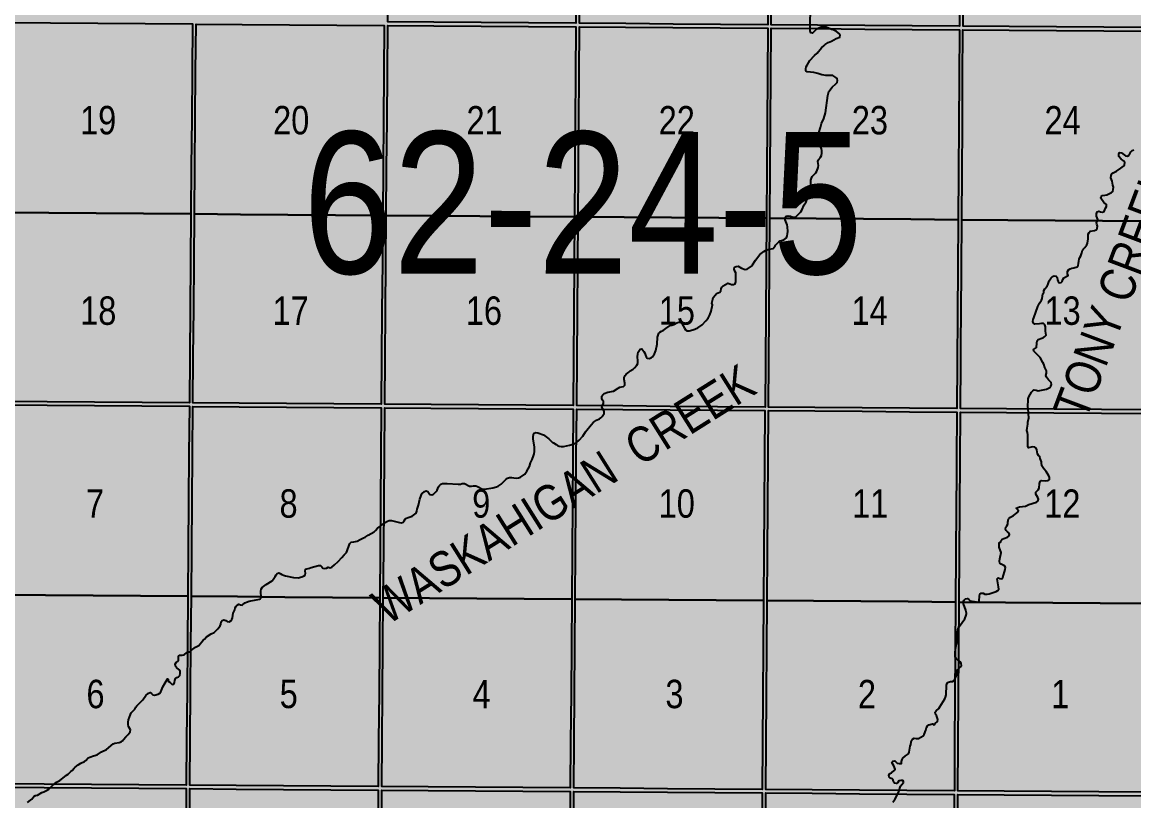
# Model space of a CAD drawing. Extents: x 403018 to 417191, y 6033193 to 6042673.
# Drawn here: x 413445.5 to 413758.8, y 6036619.9 to 6036839.4 of the extents above; entities that cross this region are included whole.
import ezdxf
from ezdxf.enums import TextEntityAlignment as Align

# ---------------------------------------------------------------- set-up
doc = ezdxf.new("R2010")
doc.units = 0
doc.header["$LTSCALE"] = 5
doc.linetypes.add('DASHED2', pattern=[9.525, 6.35, -3.175])
for name, color, linetype in [('Quarters', 8, 'Continuous'), ('RoadSeg', 57, 'DASHED2'), ('T-CREEK', 160, 'Continuous'), ('T-WATER', 160, 'Continuous'), ('T-WATER-T', 170, 'Continuous')]:
    doc.layers.add(name, color=color, linetype=linetype)
doc.layers.add('ROUTE-MAP-BACKGROUND-H', color=7, linetype='Continuous', true_color=0xf0ebff)
doc.styles.add('120', font='ARIALN.TTF', dxfattribs={"height": 13})
doc.styles.add('TXT', font='ARIALN.TTF', dxfattribs={"height": 0.2})

msp = doc.modelspace()

# ---------------------------------------------------------------- hatches: boundary and pattern name
at = {"layer": 'ROUTE-MAP-BACKGROUND-H'}
h = msp.add_hatch(color=256, dxfattribs=at)
h.dxf.hatch_style = 1
h.paths.add_polyline_path([(412923.423, 6037807.465), (416092.9, 6037807.465), (416092.9, 6035965.758), (412923.423, 6035965.758)])

# ---------------------------------------------------------------- linework, layer by layer
at = {"layer": 'Quarters'}
for points in [[(413561.574, 6036839.391), (413548.564, 6036839.488), (413548.665, 6036852.541), (413548.769, 6036865.928), (413548.872, 6036879.316), (413548.976, 6036892.703), (413559.497, 6036892.624), (413561.981, 6036892.606), (413575.322, 6036892.507), (413588.662, 6036892.408), (413602.003, 6036892.309), (413601.904, 6036878.921), (413601.805, 6036865.533), (413601.706, 6036852.146), (413601.61, 6036839.093), (413588.265, 6036839.193), (413574.92, 6036839.292), (413561.574, 6036839.391)], [(413655.751, 6036851.743), (413655.66, 6036838.69), (413642.315, 6036838.79), (413628.969, 6036838.889), (413615.624, 6036838.989), (413602.614, 6036839.086), (413602.71, 6036852.138), (413602.809, 6036865.526), (413602.908, 6036878.914), (413603.007, 6036892.301), (413616.013, 6036892.204), (413629.353, 6036892.105), (413642.694, 6036892.006), (413656.034, 6036891.907), (413655.94, 6036878.519), (413655.846, 6036865.131), (413655.751, 6036851.743)], [(413709.796, 6036851.341), (413709.709, 6036838.289), (413696.364, 6036838.388), (413683.019, 6036838.487), (413669.674, 6036838.586), (413656.664, 6036838.683), (413656.756, 6036851.736), (413656.85, 6036865.124), (413656.944, 6036878.511), (413657.038, 6036891.899), (413670.043, 6036891.802), (413683.384, 6036891.703), (413696.724, 6036891.604), (413710.064, 6036891.505), (413709.975, 6036878.117), (413709.885, 6036864.729), (413709.796, 6036851.341)], [(413763.84, 6036850.955), (413763.758, 6036837.902), (413750.413, 6036837.998), (413737.068, 6036838.093), (413723.723, 6036838.189), (413710.713, 6036838.282), (413710.8, 6036851.334), (413710.889, 6036864.722), (413710.979, 6036878.11), (413711.068, 6036891.498), (413724.073, 6036891.405), (413737.414, 6036891.309), (413750.754, 6036891.214), (413764.094, 6036891.118), (413764.009, 6036877.731), (413763.925, 6036864.343), (413763.84, 6036850.955)], [(413453.019, 6036785.643), (413440.004, 6036785.739), (413440.117, 6036799.127), (413440.23, 6036812.514), (413440.343, 6036825.901), (413440.456, 6036839.288), (413453.466, 6036839.192), (413466.812, 6036839.093), (413480.157, 6036838.994), (413493.502, 6036838.894), (413493.394, 6036825.507), (413493.285, 6036812.12), (413493.177, 6036798.732), (413493.069, 6036785.345), (413479.719, 6036785.445), (413466.369, 6036785.544), (413453.019, 6036785.643)], [(413507.088, 6036785.241), (413494.073, 6036785.338), (413494.181, 6036798.725), (413494.29, 6036812.112), (413494.398, 6036825.5), (413494.506, 6036838.887), (413507.517, 6036838.79), (413520.862, 6036838.69), (413534.207, 6036838.591), (413547.552, 6036838.492), (413547.449, 6036825.104), (413547.345, 6036811.717), (413547.241, 6036798.329), (413547.138, 6036784.942), (413533.788, 6036785.041), (413520.438, 6036785.141), (413507.088, 6036785.241)], [(413561.157, 6036784.837), (413548.142, 6036784.934), (413548.246, 6036798.322), (413548.349, 6036811.709), (413548.453, 6036825.097), (413548.556, 6036838.484), (413561.567, 6036838.387), (413574.912, 6036838.288), (413588.257, 6036838.188), (413601.602, 6036838.089), (413601.503, 6036824.701), (413601.405, 6036811.314), (413601.306, 6036797.926), (413601.207, 6036784.538), (413587.857, 6036784.638), (413574.507, 6036784.738), (413561.157, 6036784.837)], [(413655.37, 6036797.523), (413655.276, 6036784.135), (413641.926, 6036784.235), (413628.576, 6036784.334), (413615.226, 6036784.434), (413602.211, 6036784.531), (413602.31, 6036797.919), (413602.409, 6036811.306), (413602.508, 6036824.694), (413602.607, 6036838.081), (413615.617, 6036837.984), (413628.962, 6036837.885), (413642.307, 6036837.786), (413655.653, 6036837.686), (413655.558, 6036824.298), (413655.464, 6036810.911), (413655.37, 6036797.523)], [(413709.434, 6036797.121), (413709.344, 6036783.734), (413695.994, 6036783.833), (413682.645, 6036783.932), (413669.295, 6036784.031), (413656.28, 6036784.128), (413656.374, 6036797.515), (413656.468, 6036810.903), (413656.563, 6036824.291), (413656.657, 6036837.679), (413669.667, 6036837.582), (413683.012, 6036837.483), (413696.357, 6036837.384), (413709.702, 6036837.284), (413709.612, 6036823.897), (413709.523, 6036810.509), (413709.434, 6036797.121)], [(413763.497, 6036796.735), (413763.413, 6036783.347), (413750.063, 6036783.443), (413736.713, 6036783.538), (413723.363, 6036783.633), (413710.348, 6036783.726), (413710.438, 6036797.114), (413710.527, 6036810.502), (413710.617, 6036823.89), (413710.706, 6036837.277), (413723.716, 6036837.184), (413737.061, 6036837.089), (413750.406, 6036836.993), (413763.751, 6036836.898), (413763.667, 6036823.51), (413763.582, 6036810.123), (413763.497, 6036796.735)], [(413452.575, 6036732.429), (413439.555, 6036732.525), (413439.665, 6036745.577), (413439.778, 6036758.965), (413439.891, 6036772.352), (413440.004, 6036785.739), (413453.019, 6036785.643), (413466.369, 6036785.544), (413479.719, 6036785.445), (413493.069, 6036785.345), (413492.961, 6036771.958), (413492.852, 6036758.571), (413492.744, 6036745.183), (413492.639, 6036732.131), (413479.284, 6036732.23), (413465.93, 6036732.33), (413452.575, 6036732.429)], [(413506.663, 6036732.026), (413493.643, 6036732.123), (413493.748, 6036745.176), (413493.857, 6036758.563), (413493.965, 6036771.95), (413494.073, 6036785.338), (413507.088, 6036785.241), (413520.438, 6036785.141), (413533.788, 6036785.041), (413547.138, 6036784.942), (413547.034, 6036771.554), (413546.931, 6036758.167), (413546.827, 6036744.779), (413546.726, 6036731.727), (413533.372, 6036731.827), (413520.017, 6036731.926), (413506.663, 6036732.026)], [(413560.75, 6036731.622), (413547.731, 6036731.719), (413547.832, 6036744.772), (413547.935, 6036758.159), (413548.039, 6036771.547), (413548.142, 6036784.934), (413561.157, 6036784.837), (413574.507, 6036784.738), (413587.857, 6036784.638), (413601.207, 6036784.538), (413601.108, 6036771.151), (413601.009, 6036757.763), (413600.91, 6036744.375), (413600.814, 6036731.323), (413587.459, 6036731.423), (413574.105, 6036731.522), (413560.75, 6036731.622)], [(413654.993, 6036743.972), (413654.901, 6036730.919), (413641.547, 6036731.019), (413628.192, 6036731.118), (413614.838, 6036731.218), (413601.818, 6036731.315), (413601.915, 6036744.368), (413602.013, 6036757.756), (413602.112, 6036771.143), (413602.211, 6036784.531), (413615.226, 6036784.434), (413628.576, 6036784.334), (413641.926, 6036784.235), (413655.276, 6036784.135), (413655.182, 6036770.747), (413655.087, 6036757.36), (413654.993, 6036743.972)], [(413709.076, 6036743.57), (413708.989, 6036730.517), (413695.634, 6036730.617), (413682.28, 6036730.716), (413668.925, 6036730.815), (413655.906, 6036730.912), (413655.998, 6036743.964), (413656.092, 6036757.352), (413656.186, 6036770.74), (413656.28, 6036784.128), (413669.295, 6036784.031), (413682.645, 6036783.932), (413695.994, 6036783.833), (413709.344, 6036783.734), (413709.255, 6036770.346), (413709.165, 6036756.958), (413709.076, 6036743.57)], [(413763.159, 6036743.184), (413763.076, 6036730.131), (413749.722, 6036730.227), (413736.367, 6036730.322), (413723.013, 6036730.417), (413709.993, 6036730.51), (413710.08, 6036743.563), (413710.121, 6036749.713), (413710.17, 6036756.951), (413710.259, 6036770.339), (413710.348, 6036783.726), (413723.363, 6036783.633), (413736.713, 6036783.538), (413750.063, 6036783.443), (413763.413, 6036783.347), (413763.328, 6036769.96), (413763.243, 6036756.572), (413763.159, 6036743.184)], [(413452.119, 6036677.876), (413439.095, 6036677.972), (413439.208, 6036691.359), (413439.321, 6036704.746), (413439.434, 6036718.134), (413439.547, 6036731.521), (413452.566, 6036731.425), (413465.921, 6036731.326), (413479.276, 6036731.226), (413492.631, 6036731.127), (413492.522, 6036717.739), (413492.414, 6036704.352), (413492.306, 6036690.965), (413492.198, 6036677.578), (413478.838, 6036677.677), (413465.479, 6036677.777), (413452.119, 6036677.876)], [(413506.226, 6036677.473), (413493.202, 6036677.57), (413493.31, 6036690.957), (413493.418, 6036704.345), (413493.527, 6036717.732), (413493.635, 6036731.119), (413506.655, 6036731.022), (413520.009, 6036730.922), (413533.364, 6036730.822), (413546.718, 6036730.723), (413546.615, 6036717.335), (413546.511, 6036703.948), (413546.408, 6036690.56), (413546.304, 6036677.173), (413532.945, 6036677.273), (413519.586, 6036677.373), (413506.226, 6036677.473)], [(413560.333, 6036677.068), (413547.309, 6036677.165), (413547.412, 6036690.553), (413547.516, 6036703.94), (413547.619, 6036717.328), (413547.723, 6036730.715), (413560.742, 6036730.618), (413574.097, 6036730.518), (413587.452, 6036730.418), (413600.806, 6036730.319), (413600.708, 6036716.931), (413600.609, 6036703.543), (413600.51, 6036690.156), (413600.411, 6036676.768), (413587.052, 6036676.868), (413573.692, 6036676.968), (413560.333, 6036677.068)], [(413654.612, 6036689.751), (413654.518, 6036676.364), (413641.158, 6036676.464), (413627.799, 6036676.563), (413614.44, 6036676.663), (413601.415, 6036676.761), (413601.514, 6036690.148), (413601.613, 6036703.536), (413601.712, 6036716.924), (413601.811, 6036730.311), (413614.83, 6036730.214), (413628.185, 6036730.114), (413641.54, 6036730.014), (413654.894, 6036729.915), (413654.8, 6036716.527), (413654.706, 6036703.139), (413654.612, 6036689.751)], [(413708.714, 6036689.35), (413708.624, 6036675.962), (413695.265, 6036676.061), (413681.906, 6036676.16), (413668.546, 6036676.26), (413655.522, 6036676.356), (413655.616, 6036689.744), (413655.71, 6036703.132), (413655.804, 6036716.52), (413655.899, 6036729.907), (413668.918, 6036729.811), (413682.273, 6036729.712), (413695.628, 6036729.612), (413708.982, 6036729.513), (413708.893, 6036716.125), (413708.865, 6036711.976), (413708.803, 6036702.738), (413708.714, 6036689.35)], [(413762.816, 6036688.964), (413762.731, 6036675.576), (413749.372, 6036675.672), (413736.013, 6036675.767), (413722.653, 6036675.862), (413709.629, 6036675.955), (413709.718, 6036689.343), (413709.808, 6036702.731), (413709.897, 6036716.118), (413709.986, 6036729.506), (413723.006, 6036729.413), (413736.361, 6036729.318), (413749.715, 6036729.223), (413763.07, 6036729.127), (413762.985, 6036715.74), (413762.901, 6036702.352), (413762.816, 6036688.964)], [(413451.675, 6036624.659), (413438.646, 6036624.756), (413438.756, 6036637.809), (413438.869, 6036651.198), (413438.982, 6036664.585), (413439.095, 6036677.972), (413452.119, 6036677.876), (413465.479, 6036677.777), (413478.838, 6036677.677), (413492.198, 6036677.578), (413492.089, 6036664.19), (413491.981, 6036650.803), (413491.873, 6036637.414), (413491.767, 6036624.361), (413478.403, 6036624.461), (413465.039, 6036624.56), (413451.675, 6036624.659)], [(413505.8, 6036624.256), (413492.771, 6036624.353), (413492.877, 6036637.407), (413492.985, 6036650.795), (413493.094, 6036664.183), (413493.202, 6036677.57), (413506.226, 6036677.473), (413519.586, 6036677.373), (413532.945, 6036677.273), (413546.304, 6036677.173), (413546.201, 6036663.785), (413546.097, 6036650.398), (413545.993, 6036637.009), (413545.892, 6036623.956), (413532.528, 6036624.056), (413519.164, 6036624.156), (413505.8, 6036624.256)], [(413559.926, 6036623.851), (413546.897, 6036623.948), (413546.998, 6036637.002), (413547.101, 6036650.39), (413547.205, 6036663.778), (413547.309, 6036677.165), (413560.333, 6036677.068), (413573.692, 6036676.968), (413587.052, 6036676.868), (413600.411, 6036676.768), (413600.312, 6036663.381), (413600.213, 6036649.993), (413600.114, 6036636.604), (413600.018, 6036623.55), (413586.654, 6036623.65), (413573.29, 6036623.751), (413559.926, 6036623.851)], [(413654.235, 6036636.199), (413654.143, 6036623.145), (413640.779, 6036623.245), (413627.415, 6036623.345), (413614.051, 6036623.445), (413601.022, 6036623.543), (413601.118, 6036636.597), (413601.217, 6036649.986), (413601.316, 6036663.373), (413601.415, 6036676.761), (413614.44, 6036676.663), (413627.799, 6036676.563), (413641.158, 6036676.464), (413654.518, 6036676.364), (413654.423, 6036662.976), (413654.329, 6036649.588), (413654.235, 6036636.199)], [(413708.356, 6036635.798), (413708.269, 6036622.744), (413694.905, 6036622.843), (413681.541, 6036622.942), (413668.176, 6036623.041), (413655.147, 6036623.138), (413655.239, 6036636.192), (413655.334, 6036649.581), (413655.428, 6036662.969), (413655.522, 6036676.356), (413668.546, 6036676.26), (413681.906, 6036676.16), (413695.265, 6036676.061), (413708.624, 6036675.962), (413708.535, 6036662.575), (413708.446, 6036649.187), (413708.356, 6036635.798)], [(413762.477, 6036635.412), (413762.394, 6036622.358), (413749.03, 6036622.453), (413735.666, 6036622.548), (413722.302, 6036622.644), (413709.273, 6036622.737), (413709.36, 6036635.791), (413709.45, 6036649.18), (413709.539, 6036662.567), (413709.629, 6036675.955), (413722.653, 6036675.862), (413736.013, 6036675.767), (413749.372, 6036675.672), (413762.731, 6036675.576), (413762.647, 6036662.189), (413762.562, 6036648.801), (413762.477, 6036635.412)], [(413451.219, 6036570.101), (413438.184, 6036570.197), (413438.293, 6036583.055), (413438.298, 6036583.586), (413438.411, 6036596.974), (413438.524, 6036610.363), (413438.637, 6036623.751), (413451.666, 6036623.655), (413465.031, 6036623.556), (413478.395, 6036623.456), (413491.759, 6036623.357), (413491.651, 6036609.968), (413491.542, 6036596.58), (413491.434, 6036583.191), (413491.325, 6036569.803), (413477.957, 6036569.902), (413464.588, 6036570.002), (413461.111, 6036570.027), (413451.219, 6036570.101)], [(413505.363, 6036569.697), (413492.33, 6036569.795), (413492.438, 6036583.184), (413492.546, 6036596.572), (413492.655, 6036609.961), (413492.763, 6036623.349), (413505.792, 6036623.252), (413519.157, 6036623.151), (413532.521, 6036623.051), (413545.885, 6036622.951), (413545.781, 6036609.563), (413545.677, 6036596.174), (413545.573, 6036582.786), (413545.47, 6036569.397), (413532.101, 6036569.497), (413518.732, 6036569.597), (413505.363, 6036569.697)], [(413559.508, 6036569.292), (413546.474, 6036569.39), (413546.578, 6036582.778), (413546.681, 6036596.167), (413546.785, 6036609.555), (413546.889, 6036622.944), (413559.918, 6036622.846), (413573.282, 6036622.746), (413586.646, 6036622.646), (413600.01, 6036622.546), (413599.911, 6036609.158), (413599.812, 6036595.769), (413599.713, 6036582.38), (413599.614, 6036568.992), (413586.245, 6036569.092), (413572.877, 6036569.192), (413559.508, 6036569.292)], [(413653.853, 6036581.975), (413653.758, 6036568.586), (413640.39, 6036568.687), (413627.021, 6036568.787), (413613.652, 6036568.887), (413600.618, 6036568.984), (413600.717, 6036582.373), (413600.816, 6036595.761), (413600.915, 6036609.15), (413601.014, 6036622.539), (413614.044, 6036622.441), (413627.408, 6036622.341), (413640.772, 6036622.241), (413654.136, 6036622.141), (413654.042, 6036608.752), (413653.947, 6036595.364), (413653.853, 6036581.975)], [(413707.993, 6036581.573), (413707.903, 6036568.185), (413694.535, 6036568.284), (413681.166, 6036568.383), (413667.797, 6036568.482), (413654.763, 6036568.579), (413654.857, 6036581.968), (413654.951, 6036595.356), (413655.046, 6036608.745), (413655.14, 6036622.134), (413668.169, 6036622.037), (413681.534, 6036621.938), (413694.898, 6036621.839), (413708.262, 6036621.739), (413708.172, 6036608.351), (413708.083, 6036594.962), (413707.993, 6036581.573)], [(413762.133, 6036581.185), (413762.048, 6036567.796), (413748.679, 6036567.892), (413735.311, 6036567.988), (413721.942, 6036568.084), (413708.908, 6036568.177), (413708.997, 6036581.566), (413709.087, 6036594.955), (413709.177, 6036608.344), (413709.266, 6036621.732), (413722.295, 6036621.639), (413735.66, 6036621.544), (413749.024, 6036621.449), (413762.388, 6036621.353), (413762.303, 6036607.964), (413762.218, 6036594.575), (413762.133, 6036581.185)]]:
    msp.add_lwpolyline(points, close=True, dxfattribs=at)
at = {"layer": 'T-CREEK'}
for points in [[(413670.291, 6036800.982), (413670.413, 6036801.149), (413670.58, 6036801.382), (413670.798, 6036801.856), (413670.882, 6036802.445), (413670.89, 6036803.129), (413670.85, 6036803.778), (413670.335, 6036804.638), (413669.926, 6036806.26), (413669.941, 6036807.6), (413670.055, 6036808.188), (413670.575, 6036809.74), (413670.864, 6036810.828), (413671.462, 6036812.276), (413671.933, 6036813.869), (413672.638, 6036818.708), (413672.889, 6036819.883), (413673.804, 6036821.05), (413674.898, 6036822.007), (413675.202, 6036822.391), (413675.356, 6036822.923), (413675.248, 6036823.509), (413674.89, 6036823.839), (413674.053, 6036824.381), (413672.073, 6036824.38), (413670.879, 6036824.606), (413669.826, 6036824.966), (413668.7, 6036825.238), (413666.815, 6036825.378), (413666.439, 6036825.67), (413666.403, 6036826.275), (413666.534, 6036826.847), (413666.739, 6036827.32), (413667.558, 6036828.572), (413668.875, 6036830.002), (413669.583, 6036830.625), (413670.863, 6036832.135), (413671.544, 6036832.827), (413671.895, 6036833.147), (413672.739, 6036833.673), (413673.669, 6036834.062), (413674.984, 6036834.789), (413675.979, 6036835.192), (413676.133, 6036835.7), (413675.854, 6036836.115), (413675.087, 6036836.779), (413674.127, 6036837.213), (413673.599, 6036837.377), (413672.644, 6036837.839), (413672.103, 6036837.979), (413670.767, 6036837.959), (413670.241, 6036837.827), (413669.331, 6036837.365), (413668.673, 6036836.639), (413668.288, 6036836.349), (413667.79, 6036836.444), (413667.665, 6036836.986), (413667.643, 6036838.936), (413667.708, 6036842.907)], [(413666.459, 6036788.775), (413666.841, 6036789.807), (413667.376, 6036790.655), (413667.849, 6036792.264), (413667.886, 6036792.915), (413667.83, 6036793.524), (413667.847, 6036794.832), (413667.959, 6036795.422), (413668.227, 6036795.861), (413669.211, 6036796.939), (413669.464, 6036797.412), (413669.841, 6036798.41), (413669.972, 6036798.992), (413669.816, 6036800.128), (413670.015, 6036800.605), (413670.218, 6036800.882), (413670.291, 6036800.982)], [(413658.12, 6036776.795), (413658.358, 6036777.061), (413658.419, 6036777.13), (413658.788, 6036777.466), (413659.164, 6036777.756), (413660.189, 6036778.089), (413660.629, 6036778.319), (413660.987, 6036778.637), (413661.193, 6036779.154), (413661.274, 6036779.783), (413661.301, 6036780.435), (413661.238, 6036781.684), (413661.126, 6036782.269), (413660.601, 6036783.727), (413660.534, 6036784.296), (413660.874, 6036784.685), (413661.454, 6036784.8), (413662.043, 6036784.702), (413662.562, 6036784.52), (413663.121, 6036784.397), (413663.629, 6036784.574), (413665.009, 6036785.991), (413665.322, 6036786.388), (413665.921, 6036787.91), (413666.459, 6036788.775)], [(413639.928, 6036760.189), (413640.152, 6036761.313), (413640.333, 6036761.802), (413640.9, 6036762.563), (413641.245, 6036762.887), (413642.164, 6036763.31), (413642.448, 6036763.691), (413642.555, 6036764.258), (413642.734, 6036764.757), (413643.068, 6036765.104), (413644.397, 6036765.81), (413644.957, 6036765.684), (413645.462, 6036765.498), (413646.058, 6036765.428), (413646.511, 6036765.664), (413646.647, 6036766.204), (413646.716, 6036768.194), (413646.642, 6036768.792), (413646.387, 6036769.219), (413646.234, 6036769.763), (413646.341, 6036770.316), (413646.777, 6036770.564), (413647.358, 6036770.603), (413648.245, 6036770.093), (413649.285, 6036769.703), (413649.864, 6036769.768), (413651.088, 6036770.663), (413651.421, 6036771.012), (413652.217, 6036772.278), (413653.419, 6036773.898), (413654.604, 6036774.766), (413655.026, 6036775.019), (413655.218, 6036775.092), (413655.484, 6036775.195), (413655.751, 6036775.295), (413656.049, 6036775.408), (413657.185, 6036775.633), (413657.774, 6036776.407), (413657.882, 6036776.528), (413658.12, 6036776.795)], [(413635.269, 6036752.968), (413635.987, 6036753.29), (413637.202, 6036754.111), (413638.256, 6036755.199), (413638.846, 6036756.007), (413639.321, 6036756.938), (413639.679, 6036757.976), (413640.058, 6036759.71), (413639.928, 6036760.189)], [(413595.017, 6036720.952), (413595.126, 6036720.892), (413595.286, 6036720.804), (413596.002, 6036720.407), (413596.406, 6036720.122), (413596.882, 6036719.91), (413597.483, 6036719.811), (413598.11, 6036719.838), (413599.775, 6036720.163), (413600.806, 6036720.497), (413601.733, 6036720.962), (413602.543, 6036721.539), (413603.53, 6036722.67), (413604.343, 6036723.954), (413604.66, 6036724.362), (413605.899, 6036725.91), (413606.569, 6036726.661), (413607.374, 6036727.189), (413608.275, 6036727.599), (413608.667, 6036727.908), (413609.019, 6036728.233), (413609.595, 6036729.073), (413609.594, 6036729.677), (413609.416, 6036730.174), (413609.107, 6036730.554), (413608.883, 6036731.002), (413609.11, 6036731.496), (413609.396, 6036731.927), (413609.345, 6036732.473), (413609.071, 6036732.868), (413608.869, 6036733.343), (413608.915, 6036733.968), (413609.181, 6036734.402), (413609.589, 6036734.706), (413610.553, 6036735.078), (413612.239, 6036735.437), (413613.549, 6036736.206), (413613.932, 6036736.497), (413614.987, 6036736.73), (413615.354, 6036737.074), (413615.392, 6036737.611), (413615.154, 6036738.672), (413615.245, 6036739.294), (413615.447, 6036739.767), (413615.734, 6036740.172), (413616.117, 6036740.492), (413616.544, 6036740.75), (413616.91, 6036741.1), (413617.766, 6036741.642), (413618.138, 6036741.992), (413618.798, 6036742.745), (413619.034, 6036743.221), (413619.058, 6036743.866), (413618.992, 6036745.142), (413619.025, 6036745.803), (413619.161, 6036746.37), (413619.69, 6036747.257), (413620.159, 6036747.327), (413620.484, 6036746.977), (413620.782, 6036746.547), (413621.011, 6036746.093), (413621.173, 6036745.556), (413621.395, 6036745.066), (413621.718, 6036744.72), (413622.266, 6036744.573), (413622.764, 6036744.76), (413623.149, 6036745.112), (413623.719, 6036745.911), (413623.948, 6036746.362), (413624.13, 6036746.877), (413624.474, 6036748.647), (413624.588, 6036750.653), (413624.944, 6036751.724), (413625.271, 6036752.061), (413625.7, 6036752.297), (413626.195, 6036752.485), (413626.932, 6036753.075), (413628.138, 6036753.872), (413628.674, 6036753.964), (413629.175, 6036754.159), (413630.03, 6036754.659), (413630.494, 6036754.863), (413631.073, 6036754.778), (413631.43, 6036754.438), (413632.222, 6036753.14), (413632.529, 6036752.728), (413632.937, 6036752.413), (413633.497, 6036752.36), (413634.517, 6036752.664), (413635.084, 6036752.893), (413635.269, 6036752.968)], [(413582.853, 6036711.019), (413583.493, 6036711.028), (413584.108, 6036710.937), (413584.801, 6036710.911), (413585.437, 6036710.957), (413585.944, 6036711.126), (413587.168, 6036712.032), (413587.728, 6036712.821), (413588.487, 6036714.177), (413588.83, 6036715.212), (413589.258, 6036716.152), (413589.644, 6036717.212), (413589.811, 6036717.764), (413589.911, 6036718.364), (413589.924, 6036719.652), (413589.543, 6036721.937), (413589.521, 6036722.556), (413589.6, 6036723.177), (413589.832, 6036723.562), (413590.298, 6036723.749), (413590.906, 6036723.65), (413592.438, 6036723.102), (413593.988, 6036721.913), (413595.017, 6036720.952)], [(413509.536, 6036676.185), (413511.427, 6036676.532), (413512.492, 6036676.798), (413512.824, 6036677.135), (413512.856, 6036677.754), (413512.756, 6036678.34), (413512.74, 6036678.989), (413512.865, 6036679.59), (413513.153, 6036680.019), (413514.319, 6036680.855), (413515.997, 6036681.904), (413516.299, 6036682.285), (413516.775, 6036683.183), (413517.059, 6036683.605), (413517.368, 6036683.985), (413517.82, 6036684.216), (413518.274, 6036683.987), (413518.676, 6036683.706), (413519.166, 6036683.501), (413519.711, 6036683.351), (413521.973, 6036682.862), (413523.264, 6036682.805), (413524.383, 6036683.055), (413524.841, 6036683.266), (413525.248, 6036683.554), (413525.376, 6036684.078), (413525.284, 6036684.665), (413525.407, 6036685.205), (413526.46, 6036685.497), (413526.936, 6036685.703), (413529.043, 6036686.29), (413529.637, 6036686.236), (413529.988, 6036685.882), (413530.265, 6036685.484), (413530.783, 6036685.374), (413531.293, 6036685.531), (413531.746, 6036685.754), (413532.293, 6036685.633), (413532.763, 6036685.824), (413533.577, 6036686.399), (413534.586, 6036687.427), (413535.571, 6036688.533), (413536.282, 6036689.218), (413536.886, 6036689.961), (413537.163, 6036690.359), (413537.635, 6036692.009), (413537.861, 6036692.481), (413538.227, 6036692.793), (413538.979, 6036692.891), (413539.909, 6036693.158), (413540.777, 6036693.629), (413541.742, 6036694.031), (413542.19, 6036694.278), (413542.991, 6036694.832), (413544.715, 6036695.782), (413545.081, 6036696.08), (413545.709, 6036696.776), (413546.088, 6036697.074), (413546.928, 6036697.595), (413547.631, 6036698.236), (413548.492, 6036698.744), (413549.001, 6036698.929), (413549.62, 6036698.939), (413551.828, 6036698.33), (413552.446, 6036698.273), (413552.904, 6036698.472), (413553.221, 6036698.866), (413553.469, 6036699.309), (413553.871, 6036699.626), (413554.341, 6036699.83), (413555.408, 6036700.156), (413556.201, 6036700.714), (413556.566, 6036701.042), (413556.792, 6036701.524), (413556.855, 6036702.152), (413557.19, 6036703.225), (413557.559, 6036705), (413557.945, 6036706.021), (413558.17, 6036706.475), (413558.888, 6036707.146), (413559.372, 6036707.318), (413559.83, 6036707.083), (413560.425, 6036706.3), (413560.985, 6036706.191), (413561.469, 6036706.407), (413562.173, 6036707.084), (413562.467, 6036707.467), (413562.897, 6036708.413), (413563.174, 6036708.825), (413563.527, 6036709.15), (413563.987, 6036709.37), (413565.27, 6036709.368), (413568.423, 6036709.145), (413569.021, 6036709.207), (413569.548, 6036709.333), (413570.186, 6036709.331), (413571.583, 6036708.648), (413572.208, 6036708.623), (413572.749, 6036708.734), (413573.353, 6036708.73), (413573.856, 6036708.537), (413575.241, 6036707.797), (413575.861, 6036707.751), (413578.136, 6036708.132), (413579.192, 6036708.386), (413579.68, 6036708.576), (413580.496, 6036709.159), (413581.922, 6036710.576), (413582.326, 6036710.846), (413582.853, 6036711.019)], [(413461.264, 6036630.097), (413462.069, 6036630.558), (413463.084, 6036631.049), (413463.49, 6036631.328), (413464.152, 6036632.022), (413464.605, 6036632.27), (413465.581, 6036632.649), (413466.644, 6036632.902), (413467.894, 6036633.691), (413469.235, 6036634.394), (413471.169, 6036635.946), (413471.662, 6036636.167), (413472.887, 6036636.348), (413473.365, 6036636.566), (413473.77, 6036636.83), (413474.112, 6036637.18), (413474.74, 6036637.922), (413475.402, 6036638.592), (413475.958, 6036639.393), (413476.003, 6036639.966), (413475.768, 6036640.442), (413475.482, 6036640.858), (413475.372, 6036641.453), (413475.388, 6036642.139), (413475.478, 6036642.726), (413476, 6036644.266), (413476.215, 6036644.752), (413477.307, 6036645.793), (413477.51, 6036646.287), (413477.823, 6036646.686), (413479.54, 6036648.39), (413480.38, 6036649.602), (413481.084, 6036650.284), (413481.603, 6036650.416), (413482.003, 6036650.145), (413482.3, 6036649.754), (413482.837, 6036649.662), (413483.832, 6036650), (413484.272, 6036650.248), (413484.56, 6036650.633), (413485.197, 6036652.087), (413486.486, 6036654.271), (413486.64, 6036654.225), (413486.68, 6036653.644), (413487.129, 6036653.395), (413487.791, 6036652.71), (413488.256, 6036652.774), (413488.449, 6036653.273), (413488.565, 6036653.853), (413488.752, 6036654.376), (413489.133, 6036654.665), (413489.588, 6036654.888), (413489.91, 6036655.248), (413490.04, 6036655.801), (413490.004, 6036656.433), (413489.769, 6036656.872), (413489.022, 6036657.512), (413488.733, 6036657.895), (413488.621, 6036658.443), (413488.872, 6036658.894), (413489.251, 6036659.188), (413489.559, 6036659.546), (413489.58, 6036660.744), (413489.985, 6036660.986), (413490.622, 6036660.996), (413491.144, 6036661.101), (413491.916, 6036661.694), (413492.874, 6036662.052), (413493.205, 6036662.377), (413494.393, 6036663.235), (413495.285, 6036663.739), (413496.489, 6036665.172), (413496.862, 6036665.472), (413497.463, 6036666.182), (413498.74, 6036666.95), (413499.63, 6036667.402), (413500.039, 6036667.705), (413500.699, 6036668.438), (413501.301, 6036669.23), (413501.487, 6036669.753), (413501.603, 6036670.334), (413501.881, 6036670.768), (413502.397, 6036670.919), (413502.898, 6036670.722), (413503.304, 6036670.452), (413503.868, 6036670.393), (413504.296, 6036670.649), (413504.619, 6036670.999), (413504.816, 6036671.51), (413504.998, 6036672.775), (413505.429, 6036673.717), (413505.582, 6036674.281), (413505.8, 6036674.749), (413506.129, 6036675.097), (413506.553, 6036675.355), (413507.02, 6036675.163), (413507.539, 6036675.084), (413508.291, 6036675.699), (413508.714, 6036675.95), (413509.536, 6036676.185)], [(413447.025, 6036619.493), (413447.837, 6036620.067), (413448.227, 6036620.374), (413448.817, 6036621.173), (413449.256, 6036621.421), (413449.789, 6036621.556), (413451.089, 6036622.273), (413451.599, 6036622.441), (413452.598, 6036622.908), (413453.004, 6036623.225), (413454.016, 6036624.25), (413455.165, 6036625.187), (413456.105, 6036625.607), (413456.526, 6036625.886), (413457.998, 6036627.2), (413458.429, 6036627.468), (413459.184, 6036628.148), (413459.626, 6036628.444), (413460.122, 6036629.109), (413460.463, 6036629.453), (413461.264, 6036630.097)]]:
    msp.add_lwpolyline(points, dxfattribs=at)
at = {"layer": 'T-WATER'}
for points in [[(413755.773, 6036800.406), (413755.56, 6036800.577), (413755.294, 6036800.793), (413755.254, 6036800.825), (413754.68, 6036801.584), (413754.636, 6036802.199), (413754.838, 6036802.694), (413755.355, 6036802.608), (413756.545, 6036801.76), (413757.091, 6036801.608), (413757.519, 6036801.91), (413757.999, 6036802.889), (413758.401, 6036803.189), (413758.881, 6036803.404)], [(413744.229, 6036774.434), (413744.438, 6036775.104), (413744.707, 6036775.519), (413745.058, 6036775.861), (413745.66, 6036776.623), (413745.85, 6036777.128), (413746.033, 6036778.375), (413746.023, 6036779.657), (413746.238, 6036780.147), (413746.557, 6036780.533), (413747.749, 6036780.681), (413748.25, 6036780.875), (413748.554, 6036781.245), (413748.589, 6036781.888), (413748.467, 6036782.431), (413748.307, 6036782.859), (413748.74, 6036783.744), (413748.501, 6036784.222), (413748.335, 6036784.75), (413748.368, 6036785.385), (413748.546, 6036785.923), (413748.983, 6036786.171), (413749.426, 6036785.913), (413749.998, 6036785.816), (413750.464, 6036786.043), (413750.714, 6036786.495), (413750.92, 6036787.013), (413751.189, 6036787.46), (413751.181, 6036787.974), (413750.446, 6036788.623), (413749.569, 6036789.779), (413749.617, 6036790.313), (413750.017, 6036790.581), (413750.667, 6036790.607), (413751.212, 6036790.769), (413752.604, 6036791.387), (413752.97, 6036791.699), (413753.07, 6036792.279), (413753.101, 6036792.928), (413752.915, 6036793.439), (413752.796, 6036794.606), (413752.363, 6036795.549), (413752.444, 6036796.179), (413752.674, 6036796.629), (413753.047, 6036796.987), (413753.944, 6036797.447), (413755.221, 6036798.248), (413755.963, 6036798.86), (413756.275, 6036799.224), (413756.299, 6036799.809), (413756.01, 6036800.217), (413755.827, 6036800.363), (413755.773, 6036800.406)], [(413742.864, 6036770.434), (413743.178, 6036770.85), (413743.283, 6036771.39), (413743.334, 6036772.036), (413743.475, 6036772.596), (413743.664, 6036773.099), (413743.925, 6036773.512), (413744.229, 6036774.434)], [(413730.371, 6036735.458), (413730.786, 6036735.745), (413731.377, 6036735.673), (413731.879, 6036735.478), (413734.234, 6036735.945), (413735.145, 6036736.437), (413735.496, 6036736.769), (413735.674, 6036737.282), (413735.551, 6036737.865), (413735.152, 6036738.188), (413734.823, 6036738.545), (413734.261, 6036739.36), (413734.09, 6036739.85), (413734.216, 6036740.453), (413734.235, 6036741.09), (413733.79, 6036742.04), (413733.451, 6036743.051), (413733.212, 6036743.519), (413732.437, 6036744.861), (413730.666, 6036746.628), (413730.623, 6036747.095), (413731.433, 6036747.682), (413731.499, 6036748.972), (413731.627, 6036749.564), (413731.925, 6036749.96), (413732.928, 6036750.293), (413733.378, 6036750.521), (413733.805, 6036750.774), (413734.139, 6036751.143), (413733.947, 6036752.284), (413733.998, 6036752.966), (413733.925, 6036753.56), (413733.757, 6036754.073), (413733.443, 6036754.437), (413732.853, 6036754.451), (413732.29, 6036754.336), (413731.005, 6036754.306), (413730.56, 6036754.574), (413730.355, 6036755.049), (413730.45, 6036755.633), (413730.686, 6036756.078), (413731.211, 6036757.664), (413731.833, 6036759.249), (413732.31, 6036760.178), (413732.863, 6036761.041), (413733.072, 6036761.532), (413733.209, 6036762.796), (413733.463, 6036763.223), (413733.497, 6036763.816), (413733.745, 6036764.213), (413734.417, 6036764.967), (413734.667, 6036765.414), (413734.987, 6036766.532), (413735.54, 6036767.389), (413735.942, 6036767.698), (413736.425, 6036767.895), (413737, 6036767.828), (413737.262, 6036767.399), (413737.379, 6036766.82), (413737.548, 6036766.323), (413737.861, 6036765.931), (413738.402, 6036765.981), (413738.709, 6036766.356), (413738.873, 6036766.882), (413739.089, 6036767.344), (413740.32, 6036767.993), (413740.142, 6036768.498), (413740.203, 6036769.136), (413740.459, 6036769.581), (413740.887, 6036769.84), (413741.353, 6036770.037), (413741.919, 6036770.134), (413742.864, 6036770.434)], [(413728.957, 6036723.126), (413728.89, 6036723.788), (413728.744, 6036724.329), (413728.774, 6036724.939), (413729.021, 6036726.082), (413729.003, 6036726.688), (413729.25, 6036727.835), (413729.167, 6036729.007), (413729.218, 6036729.586), (413729.113, 6036730.143), (413728.999, 6036731.353), (413729.04, 6036732.664), (413729.112, 6036733.25), (413729.271, 6036733.758), (413730.019, 6036735.106), (413730.371, 6036735.458)], [(413732.883, 6036715.177), (413732.866, 6036715.465), (413732.694, 6036715.975), (413732.467, 6036716.413), (413732.358, 6036716.97), (413732.003, 6036717.298), (413731.74, 6036717.725), (413731.594, 6036718.256), (413731.551, 6036718.879), (413731.364, 6036719.358), (413730.931, 6036719.632), (413730.286, 6036719.683), (413729.163, 6036719.425), (413728.991, 6036719.87), (413729.003, 6036722.549), (413728.957, 6036723.126)], [(413732.39, 6036709.697), (413732.439, 6036709.887), (413732.794, 6036710.206), (413734.104, 6036710.147), (413734.718, 6036710.194), (413735.117, 6036710.464), (413735.136, 6036711.017), (413734.942, 6036711.484), (413734.166, 6036712.771), (413733.513, 6036713.492), (413732.954, 6036714.321), (413732.883, 6036715.177)], [(413723.58, 6036699.4), (413724.057, 6036699.835), (413724.965, 6036700.36), (413726.174, 6036701.294), (413726.389, 6036701.766), (413725.705, 6036702.456), (413726.618, 6036702.8), (413728.326, 6036703.021), (413729.308, 6036703.446), (413731.451, 6036704.083), (413731.787, 6036704.414), (413731.958, 6036704.943), (413731.813, 6036705.461), (413731.277, 6036706.333), (413731.232, 6036706.898), (413731.916, 6036707.606), (413732.163, 6036708.075), (413732.294, 6036709.327), (413732.39, 6036709.697)], [(413711.479, 6036673.699), (413710.825, 6036675.456), (413710.764, 6036676.041), (413711.015, 6036676.52), (413711.394, 6036676.85), (413711.935, 6036676.954), (413712.349, 6036676.659), (413712.697, 6036676.298), (413713.917, 6036676.145), (413715.067, 6036675.894), (413715.287, 6036676.34), (413715.352, 6036677.611), (413715.488, 6036678.177), (413715.852, 6036678.491), (413716.412, 6036678.43), (413716.872, 6036678.19), (413717.517, 6036678.159), (413718.091, 6036678.241), (413720.107, 6036678.957), (413720.54, 6036679.166), (413720.81, 6036679.603), (413720.762, 6036680.2), (413720.315, 6036682.485), (413720.657, 6036682.812), (413721.126, 6036682.602), (413721.638, 6036682.476), (413721.943, 6036682.878), (413722.574, 6036685.087), (413722.657, 6036685.716), (413722.429, 6036686.194), (413721.456, 6036686.598), (413721.125, 6036686.933), (413721.008, 6036687.492), (413721.077, 6036688.13), (413721.458, 6036689.888), (413721.312, 6036690.433), (413720.918, 6036691.398), (413720.904, 6036692.686), (413721.333, 6036692.926), (413721.44, 6036693.278), (413721.752, 6036693.663), (413722.198, 6036693.885), (413723.212, 6036694.232), (413723.633, 6036694.523), (413723.835, 6036694.973), (413723.606, 6036695.431), (413723.283, 6036695.782), (413722.897, 6036696.076), (413722.654, 6036696.497), (413722.782, 6036697.031), (413723.078, 6036697.411), (413723.303, 6036697.899), (413723.34, 6036698.508), (413723.58, 6036699.4)], [(413709.22, 6036659.654), (413708.749, 6036660.066), (413708.521, 6036660.532), (413708.48, 6036661.165), (413708.527, 6036661.821), (413708.814, 6036663.661), (413709.079, 6036664.828), (413709.078, 6036666.866), (413709.127, 6036667.524), (413709.256, 6036668.145), (413709.464, 6036668.673), (413709.714, 6036669.136), (413711.184, 6036671.209), (413711.645, 6036672.234), (413711.691, 6036672.756), (413711.697, 6036672.827), (413711.506, 6036673.592), (413711.479, 6036673.699)], [(413700.222, 6036639.846), (413700.421, 6036640.629), (413700.687, 6036641.027), (413701.059, 6036641.326), (413702.157, 6036641.596), (413702.577, 6036641.379), (413702.893, 6036641.732), (413703.523, 6036642.294), (413703.593, 6036642.81), (413703.254, 6036643.935), (413702.953, 6036644.341), (413702.9, 6036644.89), (413703.167, 6036645.315), (413703.887, 6036645.97), (413704.202, 6036646.381), (413705.57, 6036648.662), (413705.81, 6036649.164), (413705.942, 6036649.784), (413706.038, 6036652.537), (413706.264, 6036653.057), (413706.634, 6036653.385), (413707.165, 6036653.539), (413707.788, 6036653.532), (413708.18, 6036653.826), (413708.648, 6036654.797), (413708.838, 6036655.322), (413709.088, 6036656.513), (413709.3, 6036656.981), (413709.622, 6036657.347), (413710.003, 6036657.671), (413710.276, 6036658.105), (413710.207, 6036658.647), (413709.916, 6036659.075), (413709.22, 6036659.654)], [(413693.991, 6036625.172), (413693.745, 6036625.608), (413693.151, 6036625.664), (413692.606, 6036625.529), (413692.365, 6036625.092), (413691.97, 6036624.796), (413691.426, 6036624.944), (413691.098, 6036625.283), (413691.056, 6036625.791), (413690.748, 6036626.128), (413690.22, 6036626.287), (413689.856, 6036626.607), (413689.797, 6036627.191), (413690.089, 6036627.585), (413690.53, 6036627.841), (413691.296, 6036628.453), (413691.59, 6036628.833), (413691.177, 6036629.811), (413690.892, 6036630.227), (413690.677, 6036630.703), (413690.909, 6036631.139), (413691.513, 6036631.219), (413692.158, 6036630.53), (413692.704, 6036630.418), (413693.367, 6036630.457), (413693.383, 6036631.012), (413693.525, 6036631.577), (413693.79, 6036631.975), (413694.534, 6036632.608), (413695.351, 6036633.135), (413695.563, 6036633.593), (413695.754, 6036634.718), (413695.805, 6036635.32), (413695.962, 6036635.832), (413696.055, 6036636.417), (413696.225, 6036636.923), (413696.519, 6036637.318), (413696.949, 6036637.556), (413697.492, 6036637.463), (413698.133, 6036637.516), (413699.472, 6036638.225), (413699.789, 6036638.574), (413700.222, 6036639.846)], [(413690.97, 6036619.497), (413691.478, 6036620.333), (413692.397, 6036622.083), (413692.609, 6036622.552), (413693.099, 6036624.058), (413693.354, 6036624.476), (413693.991, 6036625.172)]]:
    msp.add_lwpolyline(points, dxfattribs=at)

# ---------------------------------------------------------------- texts
at = {"layer": 'RoadSeg', "style": '120'}
for s, height, p in [('19', 8.0041, (413461.828, 6036807.798)), ('20', 8.0041, (413516.244, 6036807.789)), ('21', 8.0041, (413570.748, 6036807.754)), ('22', 8.0041, (413624.927, 6036807.754)), ('23', 8.0041, (413679.368, 6036807.789)), ('24', 8.0041, (413733.686, 6036807.754)), ('18', 8.0041, (413461.863, 6036754.096)), ('17', 8.0041, (413516.093, 6036754.077)), ('16', 8.0041, (413570.567, 6036754.088)), ('15', 8.0041, (413624.953, 6036754.112)), ('14', 8.0041, (413679.278, 6036754.077)), ('13', 8.0041, (413733.688, 6036754.096)), ('7', 8.004, (413463.487, 6036699.714)), ('8', 8.004, (413518.048, 6036699.733)), ('9', 8.004, (413572.363, 6036699.742)), ('10', 8.0041, (413624.927, 6036699.733)), ('11', 8.0041, (413679.431, 6036699.714)), ('12', 8.0041, (413733.61, 6036699.698)), ('6', 8.004, (413463.632, 6036646.032)), ('5', 8.004, (413518.096, 6036646.056)), ('4', 8.004, (413572.457, 6036646.021)), ('3', 8.004, (413626.823, 6036646.04)), ('2', 8.004, (413681.086, 6036646.005)), ('1', 8.004, (413735.59, 6036646.021))]:
    msp.add_text(s, height=height, dxfattribs=at).set_placement(p)
msp.add_text('62-24-5', height=39.983, rotation=359.95761, dxfattribs=at).set_placement((413524.642, 6036768.563))
at = {"layer": 'T-WATER-T', "style": 'TXT'}
for s, height, rotation, p in [('TONY CREEK', 10.0052, 69.44127, (413758.418, 6036761.765)), ('WASKAHIGAN  CREEK', 10.00515, 32.13935, (413600.768, 6036702.176))]:
    msp.add_text(s, height=height, rotation=rotation, dxfattribs=at).set_placement(p, align=Align.CENTER)

doc.saveas('drawing.dxf')
